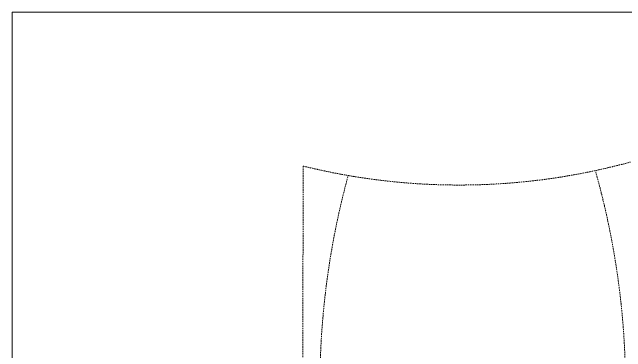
# Model space of a CAD drawing. Header units: inches. Extents: x 3031157 to 3117753, y 705284 to 945006.
# Drawn here: x 3031157 to 3056075, y 931228 to 945006 of the extents above; entities that cross this region are included whole.
import ezdxf

# ---------------------------------------------------------------- set-up
doc = ezdxf.new("R2010")
doc.units = ezdxf.units.IN
doc.header["$LTSCALE"] = 250
doc.header["$MEASUREMENT"] = 0
doc.linetypes.add('HIDDEN', pattern=[0.375, 0.25, -0.125])
doc.layers.get('0').update_dxf_attribs({"lineweight": 13})
doc.layers.add('hidden', color=116, linetype='HIDDEN', lineweight=13)

msp = doc.modelspace()

# ---------------------------------------------------------------- linework, layer by layer
msp.add_lwpolyline([(3031157, 945006), (3117753, 945006), (3117753, 705284), (3031157, 705284)], close=True)
at = {"layer": 'hidden'}
msp.add_line((3042971, 938765), (3042961, 930800), dxfattribs=at)
for centre, radius, start, end in [((3049307, 964428), 26434, 256.1308, 285.2804), ((3023560, 929725), 32509, 1.8946, 15.7071), ((3076162, 929812), 32509, 164.791, 178.2592)]:
    msp.add_arc(centre, radius, start, end, dxfattribs=at)

doc.saveas('drawing.dxf')
